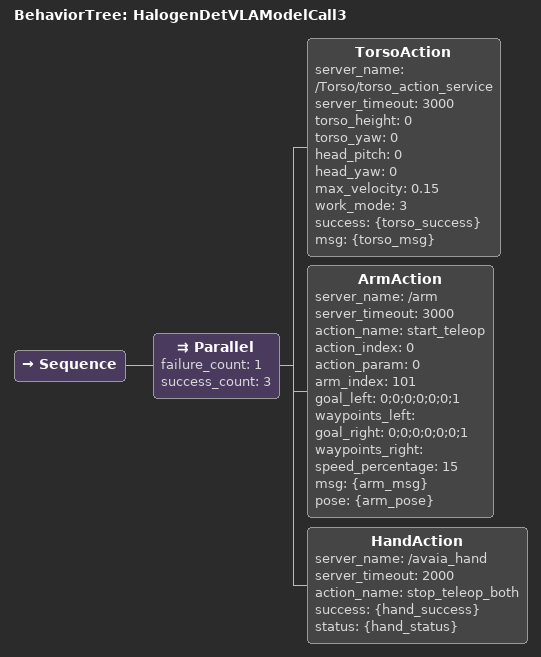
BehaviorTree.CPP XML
<?xml version="1.0" encoding="UTF-8"?>
<root BTCPP_format="4"
      main_tree_to_execute="HalogenDetVLAModelCall3">
  <BehaviorTree ID="HalogenDetVLAModelCall3">
    <Sequence>
        <!--stop teleop-->
        <Parallel failure_count="1"
                        success_count="3">
                <TorsoAction server_name="/Torso/torso_action_service"
                        server_timeout="3000"
                        torso_height="0"
                        torso_yaw="0"
                        head_pitch="0"
                        head_yaw="0"
                        max_velocity="0.15"
                        work_mode="3"
                        success="{torso_success}"
                        msg="{torso_msg}"/>
                <ArmAction server_name="/arm"
                        server_timeout="3000"
                        action_name="start_teleop"
                        action_index="0"
                        action_param="0"
                        arm_index="101"
                        goal_left="0;0;0;0;0;0;1"
                        waypoints_left=""
                        goal_right="0;0;0;0;0;0;1"
                        waypoints_right=""
                        speed_percentage="15"
                        msg="{arm_msg}"
                        pose="{arm_pose}"/>
                <HandAction server_name="/avaia_hand"
                        server_timeout="2000"
                        action_name="stop_teleop_both"
                        success="{hand_success}"
                        status="{hand_status}"/>
        </Parallel>
    </Sequence>
  </BehaviorTree>
</root>
